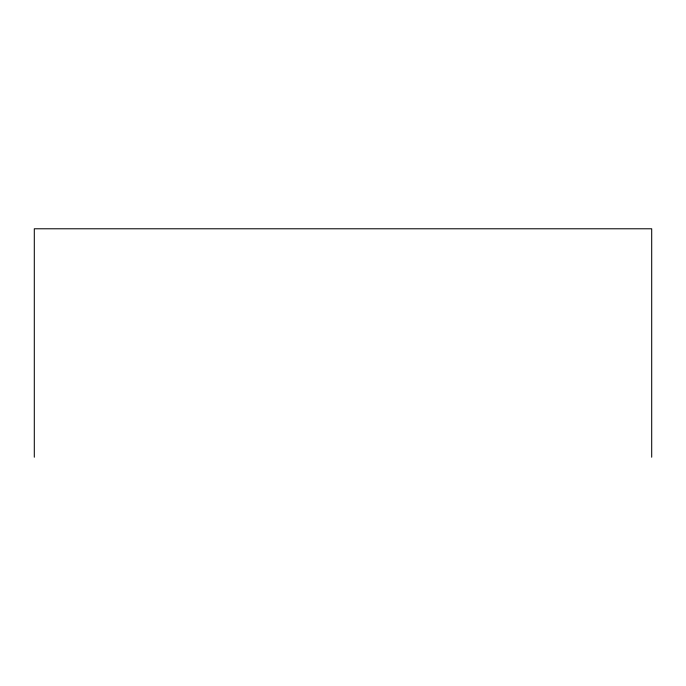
<?xml version="1.0" encoding="UTF-8"?>
<svg xmlns="http://www.w3.org/2000/svg" width="686" height="686" viewBox="0 0 686 686"><rect width="100%" height="100%" fill="white"/><g stroke="black" fill="none" stroke-linecap="round" stroke-linejoin="round"><path stroke-width="1.03" d="M651.7 457.219L651.7 228.781L34.3 228.781L34.3 457.219"/></g></svg>
